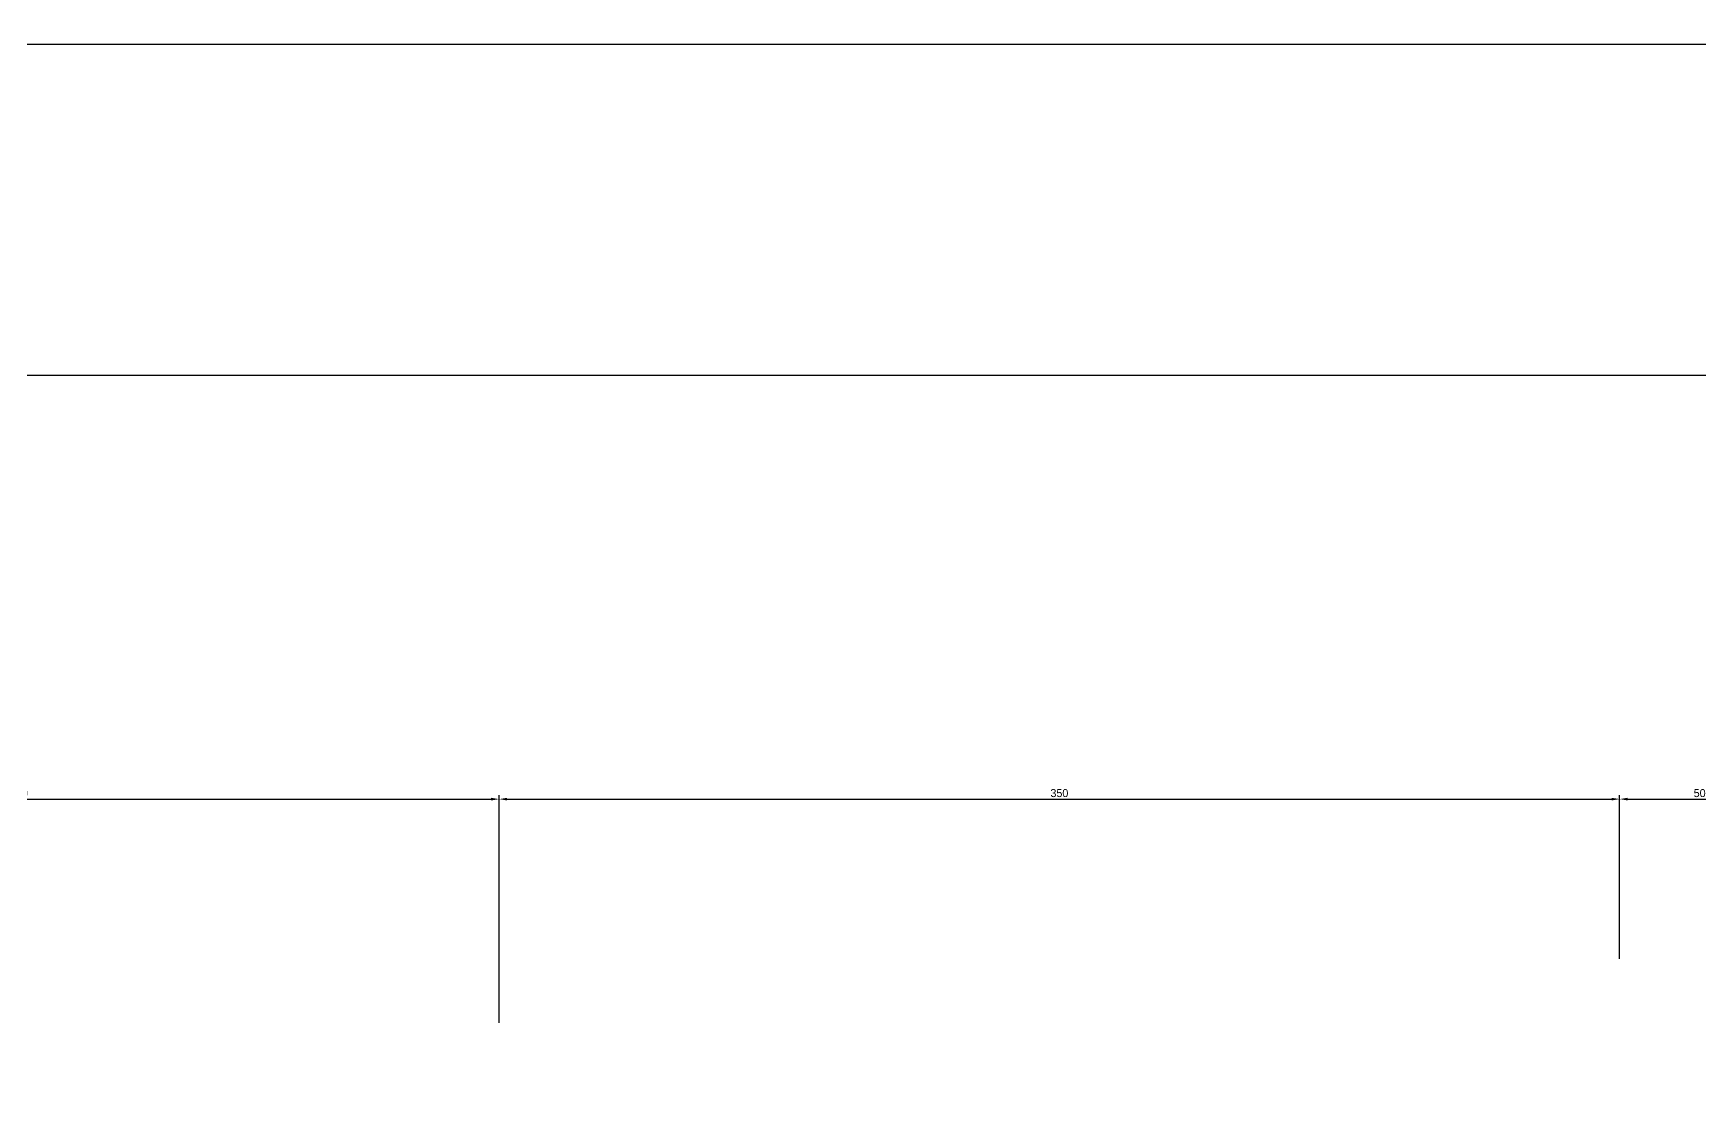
# Model space of a CAD drawing. Header units: millimetres. Extents: x 73 to 57768, y -40361 to 10065.
# Drawn here: x 17204 to 17724, y -5414 to -5084 of the extents above; entities that cross this region are included whole.
import ezdxf

# ---------------------------------------------------------------- set-up
doc = ezdxf.new("R2010")
doc.units = ezdxf.units.MM
doc.layers.add('kote i srafura', color=9, linetype='Continuous', lineweight=5)
doc.dimstyles.new('ISO-25', dxfattribs={"dimtxt": 2.5, "dimasz": 2.5, "dimexe": 1.25, "dimexo": 0.625, "dimtad": 1, "dimtxsty": 'Standard', "dimcen": 2.5, "dimadec": 0, "dimazin": 0, "dimtfac": 1, "dimtmove": 0, "dimatfit": 3, "dimfxl": 1, "dimarcsym": 0})

# ---------------------------------------------------------------- blocks, each defined once
blk = doc.blocks.new('*D89')
at = {"layer": 'Defpoints', "color": 0}
for p in [(17349.09, -5323.65), (17349.09, -5394.15), (17049.09, -5414.15)]:
    blk.add_point(p, dxfattribs=at)
at = {"layer": 'kote i srafura', "color": 0, "lineweight": -2}
for p, q in [((17049.09, -5413.53), (17049.09, -5322.4)), ((17051.59, -5323.65), (17346.59, -5323.65)), ((17349.09, -5393.53), (17349.09, -5322.4))]:
    blk.add_line(p, q, dxfattribs=at)
at = {"layer": 'kote i srafura', "color": 0}
for points in [[(17051.59, -5323.24), (17051.59, -5324.07), (17049.09, -5323.65)], [(17346.59, -5323.24), (17346.59, -5324.07), (17349.09, -5323.65)]]:
    blk.add_solid(points, dxfattribs=at)
at = {"layer": 'kote i srafura', "color": 0, "insert": (17199.09, -5321.78), "char_height": 2.5, "attachment_point": 5}
blk.add_mtext('300', dxfattribs=at)
blk = doc.blocks.new('*D90')
at = {"layer": 'Defpoints', "color": 0}
for p in [(17699.09, -5323.65), (17699.09, -5374.15), (17349.09, -5394.15)]:
    blk.add_point(p, dxfattribs=at)
at = {"layer": 'kote i srafura', "color": 0, "lineweight": -2}
for p, q in [((17349.09, -5393.53), (17349.09, -5322.4)), ((17351.59, -5323.65), (17696.59, -5323.65)), ((17699.09, -5373.53), (17699.09, -5322.4))]:
    blk.add_line(p, q, dxfattribs=at)
at = {"layer": 'kote i srafura', "color": 0}
for points in [[(17351.59, -5323.24), (17351.59, -5324.07), (17349.09, -5323.65)], [(17696.59, -5323.24), (17696.59, -5324.07), (17699.09, -5323.65)]]:
    blk.add_solid(points, dxfattribs=at)
at = {"layer": 'kote i srafura', "color": 0, "insert": (17524.09, -5321.78), "char_height": 2.5, "attachment_point": 5}
blk.add_mtext('350', dxfattribs=at)
blk = doc.blocks.new('*D91')
at = {"layer": 'Defpoints', "color": 0}
for p in [(17749.09, -5323.65), (17749.09, -5354.15), (17699.09, -5374.15)]:
    blk.add_point(p, dxfattribs=at)
at = {"layer": 'kote i srafura', "color": 0, "lineweight": -2}
for p, q in [((17699.09, -5373.53), (17699.09, -5322.4)), ((17701.59, -5323.65), (17746.59, -5323.65)), ((17749.09, -5353.53), (17749.09, -5322.4))]:
    blk.add_line(p, q, dxfattribs=at)
at = {"layer": 'kote i srafura', "color": 0}
for points in [[(17701.59, -5323.24), (17701.59, -5324.07), (17699.09, -5323.65)], [(17746.59, -5323.24), (17746.59, -5324.07), (17749.09, -5323.65)]]:
    blk.add_solid(points, dxfattribs=at)
at = {"layer": 'kote i srafura', "color": 0, "insert": (17724.09, -5321.78), "char_height": 2.5, "attachment_point": 5}
blk.add_mtext('50', dxfattribs=at)
blk = doc.blocks.new('*D110')
at = {"layer": 'Defpoints', "color": 0}
for p in [(19149.09, -5191.13), (16649.09, -5323.65), (19149.09, -5323.65)]:
    blk.add_point(p, dxfattribs=at)
at = {"layer": 'kote i srafura', "color": 0, "lineweight": -2}
for p, q in [((16649.09, -5323.03), (16649.09, -5189.88)), ((16651.59, -5191.13), (19146.59, -5191.13)), ((19149.09, -5323.03), (19149.09, -5189.88))]:
    blk.add_line(p, q, dxfattribs=at)
at = {"layer": 'kote i srafura', "color": 0}
for points in [[(16651.59, -5190.71), (16651.59, -5191.55), (16649.09, -5191.13)], [(19146.59, -5190.71), (19146.59, -5191.55), (19149.09, -5191.13)]]:
    blk.add_solid(points, dxfattribs=at)
at = {"layer": 'kote i srafura', "color": 0, "insert": (17899.09, -5189.25), "char_height": 2.5, "attachment_point": 5}
blk.add_mtext('2500', dxfattribs=at)
blk = doc.blocks.new('*D113')
at = {"layer": 'Defpoints', "color": 0}
for p in [(16649.09, -5087.82), (16649.09, -5191.13), (21949.09, -5191.13)]:
    blk.add_point(p, dxfattribs=at)
at = {"layer": 'kote i srafura', "color": 0, "lineweight": -2}
for p, q in [((16649.09, -5190.5), (16649.09, -5086.57)), ((21946.59, -5087.82), (16651.59, -5087.82)), ((21949.09, -5190.5), (21949.09, -5086.57))]:
    blk.add_line(p, q, dxfattribs=at)
at = {"layer": 'kote i srafura', "color": 0}
for points in [[(16651.59, -5087.41), (16651.59, -5088.24), (16649.09, -5087.82)], [(21946.59, -5087.41), (21946.59, -5088.24), (21949.09, -5087.82)]]:
    blk.add_solid(points, dxfattribs=at)
at = {"layer": 'kote i srafura', "color": 0, "insert": (19299.09, -5085.95), "char_height": 2.5, "attachment_point": 5}
blk.add_mtext('5300', dxfattribs=at)

msp = doc.modelspace()

# ---------------------------------------------------------------- dimensions: what is measured, and where the dimension line sits
at = {"layer": 'kote i srafura'}
for base, p1, p2, picture, middle in [((16649.092, -5087.822), (21949.092, -5191.129), (16649.092, -5191.129), '*D113', (19299.092, -5085.947)), ((19149.092, -5191.129), (16649.092, -5323.654), (19149.092, -5323.654), '*D110', (17899.092, -5189.254))]:
    dim = msp.add_linear_dim(base=base, p1=p1, p2=p2, dimstyle='ISO-25', dxfattribs=at)
    dim.commit()
    dim.dimension.update_dxf_attribs({"geometry": picture, "text_midpoint": middle})
for base, p1, p2, picture, middle in [((17349.092, -5323.654), (17049.092, -5414.151), (17349.092, -5394.151), '*D89', (17199.092, -5321.779)), ((17699.092, -5323.654), (17349.092, -5394.151), (17699.092, -5374.151), '*D90', (17524.092, -5321.779)), ((17749.092, -5323.654), (17699.092, -5374.151), (17749.092, -5354.151), '*D91', (17724.092, -5321.779))]:
    dim = msp.add_linear_dim(base=base, p1=p1, p2=p2, dimstyle='ISO-25', override={"dimtmove": 1}, dxfattribs=at)
    dim.commit()
    dim.dimension.update_dxf_attribs({"geometry": picture, "text_midpoint": middle})

doc.saveas('drawing.dxf')
